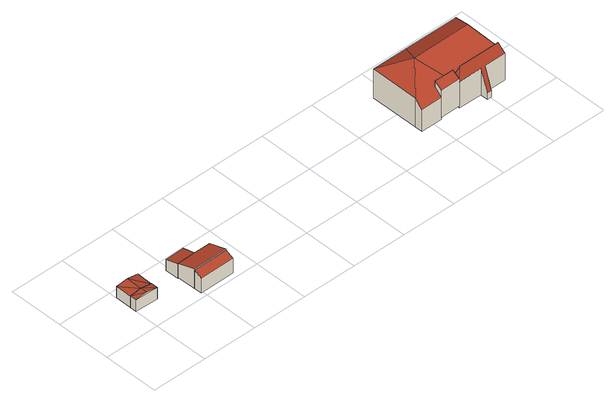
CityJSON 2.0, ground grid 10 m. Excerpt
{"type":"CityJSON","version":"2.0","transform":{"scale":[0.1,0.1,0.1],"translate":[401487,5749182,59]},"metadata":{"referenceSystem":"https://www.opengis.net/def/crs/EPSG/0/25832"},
"CityObjects":{
"building1":{"type":"Building","attributes":{"Gemeindeschluessel":"05515000","Geometrietyp2DReferenz":"3000","function":"51009_1610","roofType":"3100","measuredHeight":2.6},"geometry":[{"type":"Solid","lod":"2","boundaries":[[[[0,1,2,3]],[[4,5,1,0]],[[6,7,5,4]],[[3,2,7,6]],[[0,8,4]],[[6,9,3]],[[0,3,9]],[[9,8,0]],[[8,9,6]],[[6,4,8]],[[1,5,7,2]]]],"semantics":{"surfaces":[{"type":"WallSurface"},{"type":"RoofSurface"},{"type":"GroundSurface"}],"values":[[0,0,0,0,0,0,1,1,1,1,2]]}}]},
"building2":{"type":"Building","attributes":{"Gemeindeschluessel":"05515000","Geometrietyp2DReferenz":"3000","function":"31001_1310","roofType":"3100","measuredHeight":2.55},"geometry":[{"type":"Solid","lod":"2","boundaries":[[[[10,2,11,12]],[[13,7,2,10]],[[14,15,7,13]],[[12,11,15,14]],[[10,16,13]],[[14,17,12]],[[10,12,17]],[[17,16,10]],[[16,17,14]],[[14,13,16]],[[2,7,15,11]]]],"semantics":{"surfaces":[{"type":"WallSurface"},{"type":"RoofSurface"},{"type":"GroundSurface"}],"values":[[0,0,0,0,0,0,1,1,1,1,2]]}}]},
"building3":{"type":"Building","attributes":{"Gemeindeschluessel":"05515000","Geometrietyp2DReferenz":"3000","function":"51009_1610","roofType":"2100","measuredHeight":3.43},"geometry":[{"type":"Solid","lod":"2","boundaries":[[[[18,19,20,21]],[[22,23,19,18]],[[24,25,23,22]],[[21,20,25,24]],[[22,18,21,24]],[[19,23,25,20]]]],"semantics":{"surfaces":[{"type":"WallSurface"},{"type":"RoofSurface"},{"type":"GroundSurface"}],"values":[[0,0,0,0,1,2]]}}]},
"building4":{"type":"Building","attributes":{"Gemeindeschluessel":"05515000","Geometrietyp2DReferenz":"3000","function":"31001_1310","roofType":"2100","measuredHeight":2.79},"geometry":[{"type":"Solid","lod":"2","boundaries":[[[[26,27,28,29]],[[30,31,27,26]],[[32,33,31,30]],[[29,28,33,32]],[[30,26,29,32]],[[27,31,33,28]]]],"semantics":{"surfaces":[{"type":"WallSurface"},{"type":"RoofSurface"},{"type":"GroundSurface"}],"values":[[0,0,0,0,1,2]]}}]},
"building5":{"type":"Building","attributes":{"Gemeindeschluessel":"05515000","Geometrietyp2DReferenz":"3000","function":"31001_2460","roofType":"2100","measuredHeight":3.7},"geometry":[{"type":"Solid","lod":"2","boundaries":[[[[34,35,19,36]],[[37,38,35,34]],[[39,40,38,37]],[[41,23,40,39]],[[36,19,23,41]],[[39,37,34,36,41]],[[35,38,40,23,19]]]],"semantics":{"surfaces":[{"type":"WallSurface"},{"type":"RoofSurface"},{"type":"GroundSurface"}],"values":[[0,0,0,0,0,1,2]]}}]},
"building6":{"type":"Building","attributes":{"Gemeindeschluessel":"05515000","Geometrietyp2DReferenz":"3000","function":"51009_1610","roofType":"2100","measuredHeight":6.06},"geometry":[{"type":"Solid","lod":"2","boundaries":[[[[42,43,44,45]],[[46,47,43,42]],[[48,49,47,46]],[[45,44,49,48]],[[46,42,45,48]],[[43,47,49,44]]]],"semantics":{"surfaces":[{"type":"WallSurface"},{"type":"RoofSurface"},{"type":"GroundSurface"}],"values":[[0,0,0,0,1,2]]}}]},
"building7":{"type":"Building","attributes":{"Gemeindeschluessel":"05515000","Geometrietyp2DReferenz":"3000","function":"31001_1000"},"address":[{"country":"Germany","locality":"Münster","thoroughfareNumber":"1","thoroughfareName":"Kannenweg"}],"children":["building7-1","building7-2"]},
"building7-1":{"type":"BuildingPart","attributes":{"roofType":"3200","measuredHeight":8.85},"parents":["building7"],"geometry":[{"type":"Solid","lod":"2","boundaries":[[[[50,51,52,53]],[[54,55,51,50]],[[56,57,55,54]],[[58,59,57,56]],[[60,61,62,59,58]],[[63,64,65,66,67]],[[68,69,64,63]],[[70,71,69,68]],[[53,52,71,70]],[[58,72,60]],[[50,73,54]],[[56,73,72,58]],[[54,73,56]],[[67,60,72,73,63]],[[53,70,68,63,73,50]],[[51,55,57,59,62,65,64,69,71,52]],[[66,61,60,67]],[[65,62,61,66]]]],"semantics":{"surfaces":[{"type":"WallSurface"},{"type":"RoofSurface"},{"type":"GroundSurface"},{"type":"ClosureSurface"}],"values":[[0,0,0,0,0,0,0,0,0,1,1,1,1,1,1,2,0,3]]}}]},
"building7-2":{"type":"BuildingPart","attributes":{"roofType":"5000","measuredHeight":7.13},"parents":["building7"],"geometry":[{"type":"Solid","lod":"2","boundaries":[[[[74,75,76,77]],[[78,79,75,74]],[[80,81,79,78]],[[82,83,81,80]],[[66,65,83,82]],[[84,85,62,61]],[[77,76,85,84]],[[82,86,66]],[[80,78,74,77,84,87,86,82]],[[61,87,84]],[[66,86,87,61]],[[75,79,81,83,65,62,85,76]],[[65,66,61,62]]]],"semantics":{"surfaces":[{"type":"WallSurface"},{"type":"RoofSurface"},{"type":"GroundSurface"},{"type":"ClosureSurface"}],"values":[[0,0,0,0,0,0,0,1,1,1,1,2,3]]}}]}
},
"vertices":[
[42,44,26],[42,44,4],[42,56,4],[42,56,26],[0,45,26],[0,45,4],[1,57,26],[1,57,4],[21,44,30],[21,56,30],
[42,56,25],[43,86,4],[43,86,25],[1,57,25],[1,87,25],[1,87,4],[21,56,29],[22,86,29],
[96,22,41],[96,22,6],[96,7,6],[96,7,34],[160,23,41],[160,23,6],[160,8,34],[160,8,6],
[95,81,25],[95,81,4],[95,56,4],[95,56,32],[130,82,25],[130,82,4],[130,57,32],[130,57,4],
[95,56,33],[95,56,6],[96,22,43],[130,57,33],[130,57,6],[159,57,33],[159,57,6],[160,23,43],
[648,45,64],[648,45,12],[648,59,12],[648,59,73],[612,45,64],[612,45,12],[612,59,73],[612,59,12],
[573,59,63],[573,59,8],[573,45,8],[573,45,50],[573,148,63],[573,148,8],[639,148,63],[639,148,8],[739,148,63],[739,148,8],[739,59,63],[739,59,59],[739,59,8],[638,59,63],[638,59,8],[648,59,8],[648,59,59],[648,59,63],[612,59,63],[612,59,8],[612,45,50],[612,45,8],[714,97,97],[607,97,97],
[699,31,20],[699,31,8],[699,45,8],[699,45,59],[691,31,20],[691,31,8],[691,45,59],[691,45,8],[648,45,59],[648,45,8],[739,45,59],[739,45,8],[656,52,80],[732,52,80]
]}
